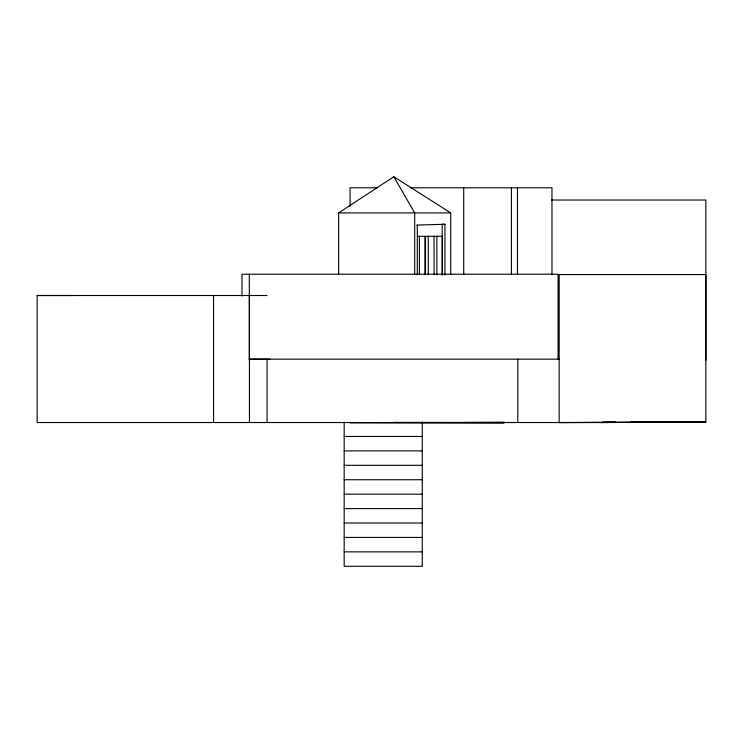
<?xml version="1.0" encoding="UTF-8"?>
<svg xmlns="http://www.w3.org/2000/svg" width="743" height="743" viewBox="0 0 743 743"><rect width="100%" height="100%" fill="white"/><g stroke="black" fill="none" stroke-linecap="round" stroke-linejoin="round"><path stroke-width="1.11" d="M267.062 295.51L37.15 295.51L37.15 422.535L608.238 422.544M213.566 422.535L213.566 295.51M249.444 295.51L249.444 422.544M504.107 422.275L463.66 422.47M653.459 422.293L559.163 422.544L559.163 274.557L705.85 274.557L705.85 360.197M249.295 360.197L249.295 274.213M504.256 422.275L504.256 422.767L350.027 422.646L504.256 422.767M338.604 273.991L338.604 212.935L393.827 176.713L450.722 212.935L450.722 274.39M416.851 225.073L444.946 224.275L444.946 275.059M601.059 422.544L705.85 422.043L705.85 200.034L551.566 200.034M559.163 422.544L705.85 422.043L630.779 422.043M377.89 187.803L350.064 187.803L350.064 206.368M410.368 187.803L551.975 187.803L551.975 274.576M338.604 212.935L450.722 212.935M444.946 224.275L442.178 224.275L442.178 275.059M417.557 236.293L424.922 236.293L424.922 274.789M37.15 295.51L73.028 295.51M559.163 359.157L249.304 359.157L270.155 359.24M602.61 422.043L615.371 422.043M344.167 436.466L422.265 436.466M344.167 450.89L422.265 450.89M344.167 465.313L422.265 465.313M344.167 479.737L422.265 479.737M344.167 494.169L422.265 494.169M344.167 508.593L422.265 508.593M344.167 523.016L422.265 523.016M344.167 537.44L422.265 537.44M344.167 551.863L422.265 551.863M394.069 422.395L504.228 422.47M393.827 176.713L414.687 212.935L414.687 274.436M558.077 359.343L558.077 274.213L241.986 274.213L241.986 296.002M517.815 359.157L517.815 422.544M517.472 187.803L517.472 274.213M511.407 187.803L511.407 274.213M463.716 187.803L463.716 274.576M442.354 274.789L442.354 236.293L425.488 236.293L425.488 274.789M436.875 236.293L436.875 274.789M434.023 236.293L434.107 274.789M428.256 236.293L428.256 274.789M422.265 422.043L422.265 566.287L344.167 566.287L344.167 422.043M419.405 236.293L419.405 274.789M417.306 225.138L417.306 274.771M267.062 359.157L267.062 422.544"/></g></svg>
